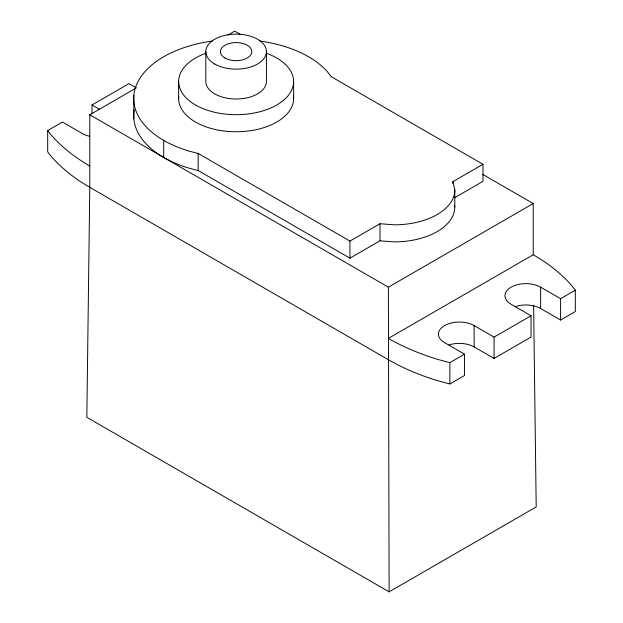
<?xml version="1.0" encoding="UTF-8"?>
<svg xmlns="http://www.w3.org/2000/svg" width="623" height="623" viewBox="0 0 623 623"><rect width="100%" height="100%" fill="white"/><g stroke="black" fill="none" stroke-linecap="round" stroke-linejoin="round"><path stroke-width="0.93" d="M448.879 344.994A20.902 12.071 0 0 1 474.119 346.918L494.07 358.435L531.022 337.098L531.022 315.768L494.07 337.098L474.119 325.58A20.902 12.071 0 0 0 444.549 325.58A20.902 12.071 0 0 0 444.549 342.65L464.509 354.168L464.509 375.505L449.861 383.963L438.327 380.902A204.866 118.277 0 0 1 388.378 359.72L89.79 187.328A204.866 118.277 0 0 1 49.49 154.302L47.683 151.895L47.683 130.557L62.44 122.038L82.4 133.563A20.902 12.071 0 0 0 89.689 136.297M92.009 113.698L92.009 104.968L128.961 83.638L136.445 87.96M533.615 305.184L536.201 506.935L389.118 591.85L86.831 417.324L89.79 187.328L89.79 114.788L135.269 88.528M227.909 35.044L234.653 31.15L240.533 34.545M212.451 41.032A102.429 59.138 0 0 0 134.42 91.55A102.429 59.138 0 0 0 189.626 151.264L198.161 153.46L349.947 241.093L380.007 223.735L394.297 224.817A60.509 34.935 0 0 0 454.806 189.883L452.921 181.636L482.981 164.285L482.981 181.355L454.595 197.74M134.179 109.897A102.429 59.138 0 0 0 189.626 168.335L198.161 170.523L349.947 258.156L380.007 240.805L394.297 241.888A60.509 34.935 0 0 0 454.806 206.953L454.806 189.883M89.79 114.788L388.378 287.172L533.241 203.542L533.241 254.745A204.866 118.277 0 0 1 571.026 284.804L575.317 290.193L575.317 311.531L560.591 320.035L540.632 308.51A20.902 12.071 0 0 0 514.839 306.789M533.241 254.745L388.378 338.382A204.866 118.277 0 0 0 438.327 359.564L449.861 362.625L464.509 354.168M531.022 315.768L511.07 304.242A20.902 12.071 0 0 1 511.07 287.18A20.902 12.071 0 0 1 540.632 287.18L560.591 298.697L575.317 290.193M482.981 164.285L331.195 76.652L327.394 71.723A102.429 59.138 0 0 0 259.807 41.032M482.755 174.393L533.241 203.542M92.009 104.968L99.493 109.29M47.683 130.557L49.49 132.964A204.866 118.277 0 0 0 89.79 165.991M454.385 205.123L454.806 206.953M389.118 591.85L388.378 287.172M560.591 298.697L560.591 320.035M540.632 287.18L540.632 308.51M494.07 337.098L494.07 358.435M474.119 325.58L474.119 346.918M452.921 181.636L452.921 183.536M449.861 362.625L449.861 383.963M380.007 223.735L380.007 240.805M349.947 241.093L349.947 258.156M293.62 81.504L293.62 98.566M266.442 51.631L266.442 81.504A30.309 17.499 0 0 1 236.133 99.002A30.309 17.499 0 0 1 205.816 81.504L205.816 51.631M198.161 153.46L198.161 170.523M178.637 81.504L178.637 98.566M163.701 140.385L163.701 157.455M133.836 95.475L133.836 118.736M293.441 95.973A57.487 33.19 0 0 1 236.88 131.757A57.487 33.19 0 0 1 178.715 96.845M266.699 53.391A57.487 33.19 0 0 1 279.704 103.145A57.487 33.19 0 0 1 192.554 103.145A57.487 33.19 0 0 1 205.559 53.391M214.694 64.005A30.309 17.499 0 0 0 265.406 56.163A30.309 17.499 0 0 0 228.283 34.724A30.309 17.499 0 0 0 214.694 64.005M225.043 58.032A15.676 9.049 0 0 0 251.271 53.975A15.676 9.049 0 0 0 232.068 42.886A15.676 9.049 0 0 0 225.043 58.032"/></g></svg>
